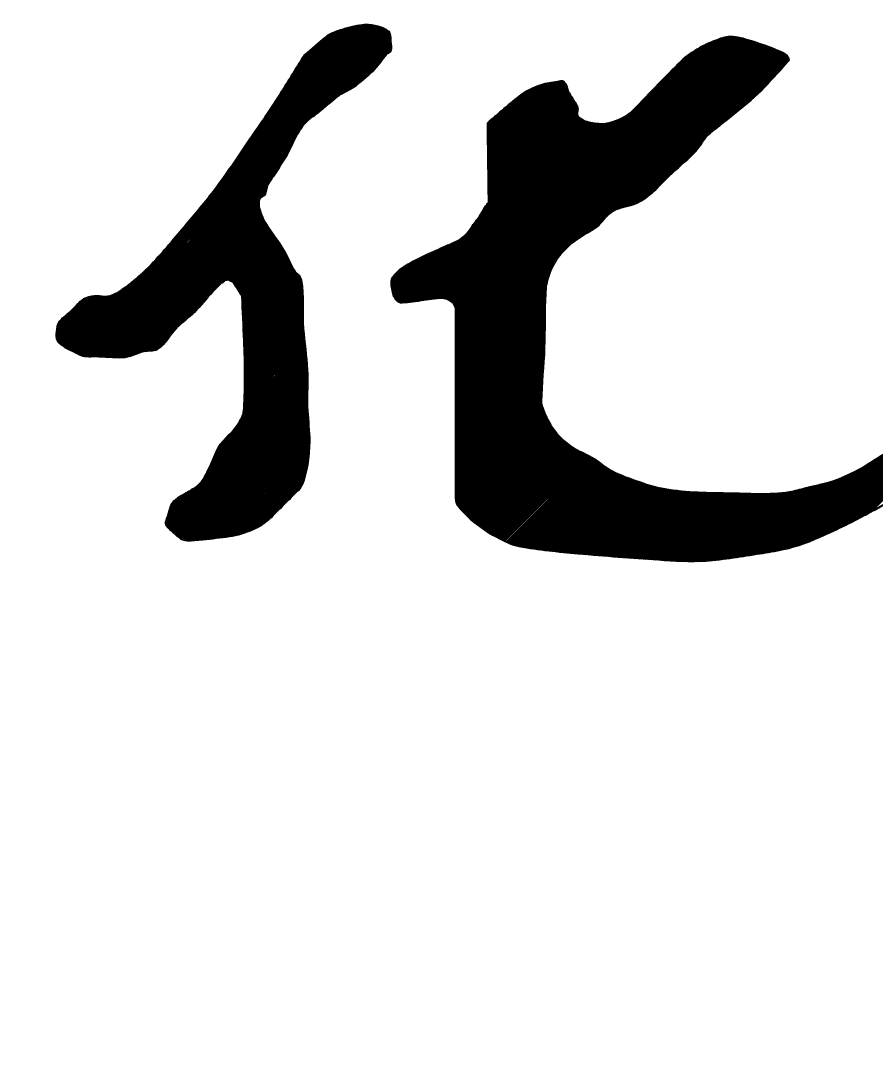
# Model space of a CAD drawing. Header units: inches. Extents: x 21 to 120937, y -15239 to 12027.
# Drawn here: x 2101.312 to 2103.957, y 1068.534 to 1071.747 of the extents above; entities that cross this region are included whole.
import ezdxf

# ---------------------------------------------------------------- set-up
doc = ezdxf.new("R2010")
doc.units = ezdxf.units.IN
doc.header["$MEASUREMENT"] = 0
doc.layers.add('ONDOCS', color=7, linetype='Continuous', lineweight=0)

# ---------------------------------------------------------------- blocks, each defined once
blk = doc.blocks.new('240 BORDER A2')
at = {"layer": 'ONDOCS', "color": 7, "linetype": 'Continuous', "lineweight": -3, "ltscale": 100}
for p, q in [((583.5226, 54.2838), (583.8092, 54.5704)), ((583.5322, 54.2979), (583.8051, 54.5707)), ((583.5417, 54.3118), (583.8007, 54.5709)), ((583.551, 54.3256), (583.7962, 54.5708)), ((583.5604, 54.3395), (583.7913, 54.5704)), ((583.1582, 53.8747), (583.8438, 54.5603)), ((583.1612, 53.8733), (583.8465, 54.5586)), ((583.1643, 53.8719), (583.8489, 54.5565)), ((583.1674, 53.8705), (583.8507, 54.5539)), ((583.1704, 53.869), (583.8521, 54.5507)), ((583.3727, 54.0937), (583.8408, 54.5618)), ((583.4003, 54.1257), (583.8376, 54.5631)), ((583.4237, 54.1537), (583.8344, 54.5643)), ((583.4466, 54.181), (583.8311, 54.5655)), ((583.4652, 54.2041), (583.8277, 54.5666)), ((583.4795, 54.2228), (583.8242, 54.5676)), ((583.4914, 54.2392), (583.8207, 54.5685)), ((583.5023, 54.2546), (583.817, 54.5693)), ((583.5127, 54.2695), (583.8132, 54.5699)), ((583.57, 54.3536), (583.786, 54.5696)), ((583.5796, 54.3676), (583.7807, 54.5687)), ((583.5889, 54.3814), (583.7751, 54.5676)), ((583.5978, 54.3948), (583.7694, 54.5663)), ((583.6062, 54.4077), (583.7634, 54.5649)), ((583.6141, 54.42), (583.7573, 54.5632)), ((583.6215, 54.4318), (583.7508, 54.5612)), ((583.6288, 54.4436), (583.7442, 54.559)), ((583.6361, 54.4555), (583.7374, 54.5567)), ((583.6435, 54.4673), (583.7304, 54.5542)), ((583.6508, 54.4791), (583.7224, 54.5507)), ((583.1734, 53.8676), (583.8529, 54.5471)), ((583.6582, 54.4909), (583.7065, 54.5392)), ((583.6801, 54.3698), (583.8533, 54.543)), ((583.6967, 54.382), (583.8534, 54.5386)), ((583.7214, 54.4022), (583.8536, 54.5344)), ((583.7456, 54.4219), (583.854, 54.5303)), ((583.756, 54.4279), (583.8544, 54.5263)), ((583.9779, 53.9794), (584.5242, 54.5257)), ((583.9807, 53.9778), (584.5329, 54.5299)), ((583.9834, 53.9759), (584.5408, 54.5334)), ((583.9858, 53.9739), (584.5484, 54.5365)), ((583.988, 53.9716), (584.5558, 54.5394)), ((583.9899, 53.9691), (584.5628, 54.542)), ((583.9915, 53.9662), (584.5693, 54.544)), ((583.9926, 53.9628), (584.5751, 54.5453)), ((583.9929, 53.9542), (584.5848, 54.5461)), ((583.9929, 53.9586), (584.5802, 54.546)), ((583.9929, 53.9497), (584.589, 54.5458)), ((583.9929, 53.9452), (584.5931, 54.5454)), ((583.9929, 53.9408), (584.5969, 54.5448)), ((583.9929, 53.9363), (584.6007, 54.5441)), ((583.9929, 53.9318), (584.6043, 54.5433)), ((583.9929, 53.9273), (584.6079, 54.5424)), ((583.9929, 53.9229), (584.6114, 54.5414)), ((583.9929, 53.9184), (584.6149, 54.5404)), ((583.9929, 53.9139), (584.6183, 54.5394)), ((583.9929, 53.9095), (584.6218, 54.5384)), ((583.9929, 53.905), (584.6252, 54.5373)), ((583.9929, 53.9005), (584.6286, 54.5363)), ((583.9929, 53.8961), (584.632, 54.5352)), ((583.9929, 53.8916), (584.6354, 54.5341)), ((583.9929, 53.8871), (584.6388, 54.533)), ((583.9929, 53.8827), (584.6421, 54.5319)), ((583.9929, 53.8782), (584.6455, 54.5308)), ((583.9929, 53.8737), (584.6488, 54.5296)), ((583.9929, 53.8693), (584.6521, 54.5285)), ((583.9929, 53.8648), (584.6554, 54.5273)), ((583.9929, 53.8603), (584.6587, 54.5261)), ((583.6655, 54.5027), (583.6767, 54.5139)), ((583.7651, 54.4325), (583.8546, 54.522)), ((583.8476, 54.5105), (583.8541, 54.517)), ((583.9714, 53.9819), (584.5018, 54.5122)), ((583.9748, 53.9808), (584.5138, 54.5198)), ((583.9929, 53.8558), (584.662, 54.525)), ((584.2457, 54.1042), (584.6652, 54.5237)), ((584.2602, 54.1142), (584.6685, 54.5225)), ((584.2716, 54.1212), (584.6717, 54.5213)), ((584.2829, 54.128), (584.675, 54.5201)), ((584.3279, 54.1685), (584.6782, 54.5188)), ((584.3374, 54.1736), (584.6814, 54.5175)), ((584.3444, 54.1761), (584.6846, 54.5163)), ((584.3508, 54.178), (584.6878, 54.515)), ((584.3568, 54.1796), (584.6909, 54.5136)), ((584.3628, 54.1811), (584.6938, 54.5121)), ((584.3688, 54.1827), (584.6967, 54.5105)), ((584.3753, 54.1846), (584.6994, 54.5087)), ((584.3826, 54.1875), (584.7019, 54.5068)), ((584.3934, 54.1938), (584.7044, 54.5048)), ((583.7769, 54.4398), (583.8396, 54.5025)), ((583.7979, 54.4564), (583.8243, 54.4827)), ((584.4085, 54.4234), (584.4849, 54.4998)), ((584.5545, 54.3505), (584.7065, 54.5024)), ((584.5768, 54.3682), (584.708, 54.4994)), ((584.5998, 54.3868), (584.7084, 54.4954)), ((584.6251, 54.4077), (584.6782, 54.4608)), ((584.0618, 54.3315), (584.1703, 54.4399)), ((584.0618, 54.3359), (584.1628, 54.4369)), ((584.0619, 54.3226), (584.1834, 54.4441)), ((584.0619, 54.3271), (584.1772, 54.4424)), ((584.062, 54.3138), (584.1946, 54.4464)), ((584.062, 54.3182), (584.1892, 54.4454)), ((584.0621, 54.3094), (584.1998, 54.4471)), ((584.0622, 54.3006), (584.2102, 54.4485)), ((584.0622, 54.305), (584.205, 54.4478)), ((584.0623, 54.2918), (584.2208, 54.4503)), ((584.0623, 54.2962), (584.2157, 54.4496)), ((584.0624, 54.2873), (584.2243, 54.4493)), ((584.0625, 54.2829), (584.2268, 54.4473)), ((584.0625, 54.2785), (584.2287, 54.4447)), ((584.0626, 54.2741), (584.2301, 54.4416)), ((584.0626, 54.2697), (584.2311, 54.4381)), ((584.0616, 54.3447), (584.145, 54.428)), ((584.0616, 54.3491), (584.1312, 54.4187)), ((584.0617, 54.3403), (584.1546, 54.4332)), ((584.0627, 54.2653), (584.2319, 54.4345)), ((584.0627, 54.2609), (584.233, 54.4311)), ((584.0628, 54.2565), (584.2344, 54.4281)), ((584.0629, 54.2521), (584.236, 54.4252)), ((584.0629, 54.2476), (584.2377, 54.4224)), ((584.063, 54.2432), (584.2394, 54.4196)), ((584.063, 54.2388), (584.2411, 54.4169)), ((584.0631, 54.2344), (584.2428, 54.4141)), ((584.0615, 54.3535), (584.1076, 54.3996)), ((584.0631, 54.23), (584.2445, 54.4114)), ((584.0632, 54.2256), (584.2462, 54.4086)), ((584.0633, 54.2212), (584.248, 54.4059)), ((584.0633, 54.2168), (584.2496, 54.4031)), ((584.0634, 54.2123), (584.2513, 54.4003)), ((584.0634, 54.2079), (584.2529, 54.3974)), ((584.0635, 54.2035), (584.2544, 54.3945)), ((583.9637, 53.983), (584.3524, 54.3718)), ((583.9677, 53.9826), (584.364, 54.3789)), ((584.0252, 54.134), (584.2607, 54.3694)), ((584.0377, 54.1509), (584.2582, 54.3715)), ((584.0476, 54.1653), (584.256, 54.3737)), ((584.054, 54.1761), (584.2543, 54.3765)), ((584.0615, 54.3579), (584.078, 54.3745)), ((584.0635, 54.1991), (584.2549, 54.3904)), ((584.0636, 54.1947), (584.2542, 54.3853)), ((584.0637, 54.1903), (584.2537, 54.3803)), ((583.1763, 53.866), (583.6651, 54.3548)), ((583.8705, 53.9748), (584.2633, 54.3676)), ((583.8738, 53.9736), (584.2662, 54.366)), ((583.8778, 53.9732), (584.2693, 54.3646)), ((583.8826, 53.9735), (584.2726, 54.3635)), ((583.8875, 53.9739), (584.2761, 54.3625)), ((583.8925, 53.9745), (584.2797, 54.3616)), ((583.8976, 53.9751), (584.2834, 54.3609)), ((583.9028, 53.9758), (584.2872, 54.3602)), ((583.908, 53.9765), (584.2911, 54.3596)), ((583.9132, 53.9772), (584.295, 54.3591)), ((583.9184, 53.978), (584.299, 54.3586)), ((583.9236, 53.9788), (584.3032, 54.3583)), ((583.9289, 53.9795), (584.3076, 54.3583)), ((583.9341, 53.9803), (584.3123, 54.3585)), ((583.9393, 53.981), (584.3174, 54.3591)), ((583.9445, 53.9818), (584.3232, 54.3605)), ((583.9497, 53.9824), (584.3297, 54.3625)), ((583.9546, 53.9829), (584.3365, 54.3648)), ((583.9593, 53.9831), (584.3439, 54.3678)), ((583.1793, 53.8645), (583.6553, 54.3405)), ((583.1823, 53.8631), (583.6491, 54.3299)), ((583.1853, 53.8617), (583.6446, 54.3209)), ((583.1885, 53.8604), (583.6407, 54.3126)), ((583.1919, 53.8593), (583.6368, 54.3042)), ((584.4104, 54.2063), (584.5226, 54.3185)), ((584.4851, 54.2766), (584.5127, 54.3041)), ((583.1956, 53.8585), (583.632, 54.2949)), ((583.1997, 53.8581), (583.6251, 54.2836)), ((583.204, 53.858), (583.6177, 54.2717)), ((583.2086, 53.8581), (583.6101, 54.2596)), ((583.2131, 53.8582), (583.6016, 54.2467)), ((583.2176, 53.8582), (583.5924, 54.2329)), ((583.222, 53.8581), (583.5877, 54.2238)), ((583.2263, 53.8579), (583.5864, 54.218)), ((583.2305, 53.8577), (583.5852, 54.2124)), ((583.2348, 53.8574), (583.5702, 54.1929)), ((583.239, 53.8572), (583.5699, 54.1881)), ((583.2432, 53.8569), (583.5701, 54.1838)), ((583.2474, 53.8566), (583.5705, 54.1798)), ((583.2516, 53.8564), (583.5712, 54.1761)), ((583.2558, 53.8562), (583.5721, 54.1725)), ((583.2601, 53.856), (583.5731, 54.169)), ((583.2645, 53.8559), (583.5743, 54.1657)), ((583.2689, 53.8558), (583.5755, 54.1625)), ((583.2734, 53.8559), (583.5769, 54.1593)), ((583.278, 53.856), (583.5783, 54.1563)), ((583.2832, 53.8567), (583.5797, 54.1532)), ((583.2889, 53.858), (583.5811, 54.1502)), ((583.2953, 53.8599), (583.5826, 54.1472)), ((584.2974, 54.1381), (584.3076, 54.1482)), ((583.3022, 53.8624), (583.5841, 54.1443)), ((583.3094, 53.865), (583.5858, 54.1414)), ((583.3162, 53.8674), (583.5875, 54.1387)), ((583.3225, 53.8692), (583.5892, 54.136)), ((583.3278, 53.87), (583.591, 54.1333)), ((583.3325, 53.8703), (583.5928, 54.1306)), ((583.3371, 53.8704), (583.5946, 54.128)), ((583.3419, 53.8708), (583.5965, 54.1253)), ((583.4976, 54.022), (583.5983, 54.1227)), ((583.503, 54.0229), (583.6002, 54.1201)), ((583.5064, 54.0219), (583.6021, 54.1175)), ((583.5094, 54.0204), (583.6039, 54.1149)), ((583.5121, 54.0186), (583.6058, 54.1123)), ((583.5144, 54.0165), (583.6077, 54.1097)), ((583.5165, 54.0141), (583.6095, 54.1071)), ((583.5183, 54.0114), (583.6114, 54.1045)), ((583.5201, 54.0087), (583.6132, 54.1018)), ((583.8655, 53.9788), (583.9901, 54.1033)), ((583.8678, 53.9766), (583.9994, 54.1082)), ((583.5218, 54.0059), (583.615, 54.0992)), ((583.5235, 54.0032), (583.6168, 54.0965)), ((583.5253, 54.0005), (583.6186, 54.0938)), ((583.527, 53.9978), (583.6203, 54.0911)), ((583.5287, 53.995), (583.6221, 54.0883)), ((583.5305, 53.9923), (583.6237, 54.0855)), ((583.5322, 53.9896), (583.6254, 54.0827)), ((583.5329, 53.9858), (583.6269, 54.0798)), ((583.8572, 53.9972), (583.9421, 54.0821)), ((583.858, 53.9935), (583.9501, 54.0857)), ((583.8589, 53.99), (583.9581, 54.0892)), ((583.8602, 53.9868), (583.9661, 54.0928)), ((583.8617, 53.9839), (583.9742, 54.0964)), ((583.8635, 53.9812), (583.982, 54.0997)), ((583.5331, 53.9815), (583.6285, 54.0769)), ((583.5333, 53.9772), (583.63, 54.0739)), ((583.5335, 53.973), (583.6314, 54.0709)), ((583.5337, 53.9687), (583.6329, 54.0679)), ((583.5339, 53.9644), (583.6343, 54.0648)), ((583.5341, 53.9601), (583.6357, 54.0618)), ((583.5343, 53.9559), (583.6371, 54.0587)), ((583.8543, 54.0167), (583.8981, 54.0605)), ((583.8546, 54.0126), (583.9078, 54.0657)), ((583.8553, 54.0087), (583.917, 54.0705)), ((583.856, 54.005), (583.9258, 54.0747)), ((583.8566, 54.0011), (583.934, 54.0785)), ((583.9929, 53.8514), (584.2157, 54.0742)), ((583.9929, 53.8469), (584.2051, 54.0591)), ((583.5345, 53.9516), (583.6386, 54.0557)), ((583.5347, 53.9473), (583.64, 54.0527)), ((583.5349, 53.943), (583.6415, 54.0497)), ((583.5351, 53.9388), (583.6431, 54.0468)), ((583.5353, 53.9345), (583.6447, 54.044)), ((583.5354, 53.9302), (583.6467, 54.0414)), ((583.5356, 53.9259), (583.6488, 54.0391)), ((583.5358, 53.9217), (583.651, 54.0368)), ((583.8549, 54.0217), (583.8879, 54.0548)), ((583.8598, 54.0311), (583.8761, 54.0475)), ((583.9929, 53.8424), (584.1993, 54.0489)), ((583.9929, 53.838), (584.1955, 54.0406)), ((583.1552, 53.8762), (583.2941, 54.0151)), ((583.536, 53.9174), (583.6532, 54.0345)), ((583.5362, 53.9131), (583.6553, 54.0322)), ((583.5364, 53.9088), (583.6573, 54.0298)), ((583.5366, 53.9046), (583.6591, 54.0271)), ((583.5368, 53.9003), (583.6605, 54.024)), ((583.537, 53.896), (583.6614, 54.0204)), ((583.5372, 53.8917), (583.662, 54.0166)), ((583.5374, 53.8875), (583.6626, 54.0127)), ((583.9929, 53.8335), (584.1928, 54.0335)), ((583.9929, 53.829), (584.1909, 54.027)), ((583.9929, 53.8246), (584.1893, 54.021)), ((583.9929, 53.8201), (584.188, 54.0152)), ((584.7783, 53.4704), (585.3265, 54.0186)), ((584.7864, 53.474), (585.3278, 54.0154)), ((583.1496, 53.8795), (583.2639, 53.9938)), ((583.1524, 53.8778), (583.2759, 54.0014)), ((583.5376, 53.8832), (583.6631, 54.0088)), ((583.5377, 53.8789), (583.6636, 54.0047)), ((583.5379, 53.8746), (583.6639, 54.0006)), ((583.538, 53.8702), (583.6642, 53.9964)), ((583.5382, 53.8659), (583.6644, 53.9922)), ((583.9929, 53.8156), (584.187, 54.0097)), ((583.9929, 53.8112), (584.1862, 54.0045)), ((583.9929, 53.8067), (584.1857, 53.9995)), ((583.9929, 53.8022), (584.1854, 53.9947)), ((583.9929, 53.7978), (584.1852, 53.9901)), ((584.7946, 53.4778), (585.3291, 54.0123)), ((584.8029, 53.4816), (585.3304, 54.0091)), ((584.8114, 53.4857), (585.3317, 54.006)), ((584.8201, 53.4898), (585.333, 54.0028)), ((584.8289, 53.4942), (585.3342, 53.9995)), ((584.8378, 53.4986), (585.335, 53.9959)), ((584.8469, 53.5032), (585.3355, 53.9919)), ((583.1337, 53.9039), (583.2173, 53.9875)), ((583.1338, 53.8995), (583.2218, 53.9875)), ((583.1343, 53.9089), (583.2124, 53.987)), ((583.1346, 53.8958), (583.226, 53.9873)), ((583.135, 53.9141), (583.2065, 53.9856)), ((583.1357, 53.9192), (583.2004, 53.984)), ((583.1359, 53.8927), (583.2302, 53.9869)), ((583.1368, 53.9249), (583.1932, 53.9812)), ((583.1378, 53.8901), (583.2343, 53.9866)), ((583.1399, 53.8877), (583.2385, 53.9863)), ((583.1421, 53.8854), (583.243, 53.9864)), ((583.1444, 53.8833), (583.248, 53.9869)), ((583.1469, 53.8813), (583.2544, 53.9888)), ((583.4104, 53.9347), (583.453, 53.9773)), ((583.5383, 53.8616), (583.6646, 53.9879)), ((583.5384, 53.8572), (583.6647, 53.9835)), ((583.5385, 53.8528), (583.6647, 53.9791)), ((583.5386, 53.8484), (583.6647, 53.9746)), ((583.5386, 53.844), (583.6647, 53.9701)), ((583.9929, 53.7933), (584.1851, 53.9855)), ((583.9929, 53.7888), (584.1849, 53.9809)), ((583.9929, 53.7843), (584.1848, 53.9763)), ((583.9929, 53.7799), (584.1847, 53.9717)), ((584.8561, 53.508), (585.3357, 53.9876)), ((584.8655, 53.5129), (585.3357, 53.9831)), ((584.875, 53.518), (585.3356, 53.9785)), ((584.8847, 53.5232), (585.3355, 53.974)), ((583.5387, 53.8396), (583.6647, 53.9656)), ((583.5388, 53.8352), (583.6646, 53.9611)), ((583.5388, 53.8308), (583.6645, 53.9565)), ((583.5388, 53.8263), (583.6645, 53.952)), ((583.5388, 53.8219), (583.6645, 53.9475)), ((583.9929, 53.7754), (584.1846, 53.9671)), ((583.9929, 53.7709), (584.1845, 53.9626)), ((583.9929, 53.7665), (584.1845, 53.9581)), ((583.9929, 53.762), (584.1844, 53.9535)), ((583.9929, 53.7575), (584.1843, 53.949)), ((583.5387, 53.7994), (583.6649, 53.9256)), ((583.5388, 53.8174), (583.6645, 53.943)), ((583.5388, 53.8129), (583.6645, 53.9386)), ((583.5388, 53.8085), (583.6646, 53.9342)), ((583.5388, 53.8039), (583.6647, 53.9299)), ((583.9929, 53.7531), (584.1843, 53.9445)), ((583.9929, 53.7486), (584.1842, 53.9399)), ((583.9929, 53.7441), (584.1842, 53.9354)), ((583.9929, 53.7397), (584.1841, 53.9309)), ((583.9929, 53.7352), (584.1841, 53.9264)), ((583.3476, 53.872), (583.3803, 53.9047)), ((583.5382, 53.7721), (583.6672, 53.9011)), ((583.5383, 53.7767), (583.6668, 53.9051)), ((583.5384, 53.7812), (583.6663, 53.9092)), ((583.5385, 53.7858), (583.6659, 53.9132)), ((583.5386, 53.7904), (583.6656, 53.9173)), ((583.5387, 53.7949), (583.6652, 53.9214)), ((583.9929, 53.7307), (584.184, 53.9219)), ((583.9929, 53.7262), (584.184, 53.9173)), ((583.9929, 53.7218), (584.1839, 53.9128)), ((583.9929, 53.7173), (584.1839, 53.9083)), ((583.9929, 53.7128), (584.1838, 53.9037)), ((583.359, 53.8789), (583.3669, 53.8868)), ((583.5374, 53.7489), (583.6695, 53.881)), ((583.5376, 53.7536), (583.669, 53.885)), ((583.5377, 53.7582), (583.6686, 53.8891)), ((583.5379, 53.7628), (583.6681, 53.8931)), ((583.538, 53.7675), (583.6677, 53.8971)), ((583.9929, 53.7084), (584.1837, 53.8992)), ((583.9929, 53.7039), (584.1836, 53.8946)), ((583.9929, 53.6994), (584.1835, 53.8901)), ((583.9929, 53.695), (584.1834, 53.8855)), ((583.9929, 53.6905), (584.1833, 53.8809)), ((583.5174, 53.7022), (583.6722, 53.8569)), ((583.5274, 53.7166), (583.6717, 53.8609)), ((583.5321, 53.7258), (583.6713, 53.865)), ((583.5349, 53.7331), (583.6709, 53.869)), ((583.5365, 53.7391), (583.6704, 53.873)), ((583.5371, 53.7442), (583.67, 53.877)), ((583.9929, 53.686), (584.1831, 53.8763)), ((583.9929, 53.6816), (584.1829, 53.8716)), ((583.9929, 53.6771), (584.1827, 53.867)), ((583.9929, 53.6726), (584.1825, 53.8623)), ((583.9929, 53.6682), (584.1823, 53.8575)), ((583.4687, 53.6311), (583.6739, 53.8363)), ((583.4719, 53.6387), (583.6736, 53.8405)), ((583.4749, 53.6463), (583.6733, 53.8446)), ((583.4783, 53.6541), (583.6729, 53.8487)), ((583.4831, 53.6634), (583.6726, 53.8528)), ((583.9929, 53.6637), (584.182, 53.8528)), ((583.9929, 53.6592), (584.1817, 53.848)), ((583.9929, 53.6547), (584.1813, 53.8432)), ((583.9929, 53.6503), (584.181, 53.8384)), ((583.3725, 53.5126), (583.6748, 53.8149)), ((583.4513, 53.5958), (583.6747, 53.8192)), ((583.4564, 53.6054), (583.6746, 53.8236)), ((583.4605, 53.614), (583.6744, 53.8279)), ((583.4649, 53.6228), (583.6742, 53.8321)), ((583.9929, 53.6458), (584.1807, 53.8336)), ((583.9929, 53.6413), (584.1803, 53.8288)), ((583.9929, 53.6369), (584.18, 53.8239)), ((583.9929, 53.6324), (584.1796, 53.8191)), ((583.9929, 53.6279), (584.1792, 53.8143)), ((583.3689, 53.5), (583.6748, 53.8059)), ((583.3697, 53.4963), (583.6748, 53.8014)), ((583.3701, 53.5057), (583.6748, 53.8104)), ((583.3713, 53.4934), (583.6747, 53.7969)), ((583.3732, 53.4909), (583.6746, 53.7923)), ((583.9929, 53.6235), (584.1789, 53.8095)), ((583.9929, 53.619), (584.1785, 53.8047)), ((583.9929, 53.6145), (584.1782, 53.7999)), ((583.9929, 53.6101), (584.1779, 53.7951)), ((583.9929, 53.6056), (584.1776, 53.7903)), ((583.3754, 53.4886), (583.6745, 53.7878)), ((583.3777, 53.4865), (583.6744, 53.7832)), ((583.38, 53.4843), (583.6743, 53.7786)), ((583.3823, 53.4822), (583.6743, 53.7741)), ((583.3846, 53.48), (583.6742, 53.7696)), ((583.9929, 53.6011), (584.1774, 53.7856)), ((583.9929, 53.5966), (584.1771, 53.7809)), ((583.9929, 53.5922), (584.1769, 53.7762)), ((583.9929, 53.5877), (584.1767, 53.7716)), ((583.3869, 53.4778), (583.6742, 53.7651)), ((583.3892, 53.4757), (583.6742, 53.7606)), ((583.3916, 53.4736), (583.6742, 53.7562)), ((583.394, 53.4715), (583.6743, 53.7518)), ((583.3965, 53.4696), (583.6744, 53.7474)), ((583.9929, 53.5832), (584.1766, 53.767)), ((583.9929, 53.5788), (584.1765, 53.7624)), ((583.9929, 53.5743), (584.1766, 53.7581)), ((583.9929, 53.5698), (584.1774, 53.7543)), ((583.9929, 53.5654), (584.1784, 53.7508)), ((583.9929, 53.5609), (584.1794, 53.7474)), ((584.7704, 53.467), (585.0528, 53.7494)), ((583.3992, 53.4677), (583.6746, 53.7432)), ((583.402, 53.466), (583.6749, 53.7389)), ((583.405, 53.4646), (583.6751, 53.7347)), ((583.4082, 53.4634), (583.6754, 53.7306)), ((583.4119, 53.4625), (583.6758, 53.7264)), ((583.9929, 53.5564), (584.1805, 53.7441)), ((583.9929, 53.552), (584.1817, 53.7408)), ((583.9933, 53.548), (584.1829, 53.7375)), ((583.9943, 53.5444), (584.1842, 53.7343)), ((583.9955, 53.5412), (584.1855, 53.7312)), ((583.997, 53.5382), (584.187, 53.7282)), ((583.9987, 53.5355), (584.1885, 53.7252)), ((584.7627, 53.4637), (585.0307, 53.7318)), ((583.416, 53.4622), (583.6761, 53.7223)), ((583.4205, 53.4623), (583.6765, 53.7182)), ((583.4252, 53.4624), (583.6768, 53.7141)), ((583.4299, 53.4627), (583.6771, 53.7099)), ((583.4347, 53.4631), (583.6775, 53.7058)), ((583.4397, 53.4635), (583.6778, 53.7017)), ((584.0006, 53.5328), (584.19, 53.7223)), ((584.0025, 53.5303), (584.1916, 53.7194)), ((584.0046, 53.5279), (584.1933, 53.7166)), ((584.0067, 53.5256), (584.1949, 53.7138)), ((584.0089, 53.5233), (584.1967, 53.7111)), ((584.0112, 53.5211), (584.1984, 53.7083)), ((584.0134, 53.5189), (584.2002, 53.7057)), ((584.0157, 53.5167), (584.202, 53.703)), ((584.018, 53.5145), (584.2039, 53.7004)), ((584.7479, 53.4579), (584.9954, 53.7054)), ((584.7552, 53.4607), (585.0123, 53.7178)), ((583.4446, 53.464), (583.6781, 53.6975)), ((583.4496, 53.4645), (583.6784, 53.6933)), ((583.4546, 53.465), (583.6786, 53.689)), ((583.4596, 53.4655), (583.6787, 53.6847)), ((583.4646, 53.4661), (583.6788, 53.6804)), ((584.0203, 53.5124), (584.2058, 53.6978)), ((584.0226, 53.5102), (584.2077, 53.6953)), ((584.025, 53.5081), (584.2097, 53.6928)), ((584.0274, 53.506), (584.2117, 53.6904)), ((584.0298, 53.5039), (584.2138, 53.688)), ((584.0322, 53.5019), (584.2159, 53.6856)), ((584.0346, 53.4999), (584.218, 53.6833)), ((584.0371, 53.4979), (584.2203, 53.681)), ((584.0396, 53.4959), (584.2225, 53.6788)), ((584.7339, 53.4528), (584.9636, 53.6825)), ((584.7408, 53.4552), (584.9793, 53.6938)), ((583.4695, 53.4666), (583.6789, 53.6759)), ((583.4746, 53.4671), (583.6788, 53.6714)), ((583.4796, 53.4677), (583.6787, 53.6668)), ((583.4846, 53.4683), (583.6785, 53.6621)), ((583.4897, 53.4689), (583.6782, 53.6574)), ((584.0421, 53.4939), (584.2248, 53.6766)), ((584.0447, 53.492), (584.2272, 53.6745)), ((584.0472, 53.4901), (584.2296, 53.6725)), ((584.0498, 53.4883), (584.232, 53.6705)), ((584.0525, 53.4864), (584.2346, 53.6685)), ((584.0551, 53.4846), (584.2371, 53.6666)), ((584.0578, 53.4828), (584.2398, 53.6648)), ((584.0605, 53.4811), (584.2425, 53.663)), ((584.0632, 53.4793), (584.2452, 53.6613)), ((584.066, 53.4776), (584.2481, 53.6597)), ((584.0688, 53.4759), (584.2509, 53.6581)), ((584.0716, 53.4743), (584.2538, 53.6565)), ((584.7208, 53.4486), (584.9337, 53.6616)), ((584.7272, 53.4506), (584.9483, 53.6717)), ((583.4948, 53.4695), (583.6779, 53.6526)), ((583.5, 53.4702), (583.6775, 53.6477)), ((583.5051, 53.4709), (583.6771, 53.6429)), ((583.5104, 53.4717), (583.6767, 53.6379)), ((584.0745, 53.4727), (584.2568, 53.655)), ((584.0773, 53.4711), (584.2598, 53.6535)), ((584.0802, 53.4695), (584.2628, 53.652)), ((584.0831, 53.4679), (584.2658, 53.6506)), ((584.086, 53.4664), (584.2688, 53.6491)), ((584.0889, 53.4648), (584.2718, 53.6477)), ((584.0919, 53.4633), (584.2748, 53.6462)), ((584.0948, 53.4617), (584.2778, 53.6447)), ((584.0978, 53.4603), (584.2807, 53.6432)), ((584.1008, 53.4588), (584.2836, 53.6416)), ((584.1039, 53.4574), (584.2865, 53.64)), ((584.107, 53.456), (584.2893, 53.6383)), ((584.1101, 53.4547), (584.292, 53.6366)), ((584.1134, 53.4535), (584.2947, 53.6348)), ((584.7024, 53.4437), (584.8943, 53.6356)), ((584.7084, 53.4452), (584.9067, 53.6435)), ((584.7145, 53.4468), (584.9198, 53.6521)), ((583.516, 53.4728), (583.6761, 53.6329)), ((583.5218, 53.4741), (583.6753, 53.6277)), ((583.5279, 53.4758), (583.6743, 53.6222)), ((583.5344, 53.4778), (583.6731, 53.6165)), ((584.1167, 53.4523), (584.2973, 53.6329)), ((584.1201, 53.4513), (584.2999, 53.631)), ((584.1236, 53.4503), (584.3024, 53.6291)), ((584.1272, 53.4495), (584.3049, 53.6271)), ((584.131, 53.4488), (584.3074, 53.6252)), ((584.1348, 53.4481), (584.3099, 53.6232)), ((584.1387, 53.4475), (584.3125, 53.6213)), ((584.1425, 53.4469), (584.3151, 53.6195)), ((584.1464, 53.4463), (584.3178, 53.6177)), ((584.1503, 53.4457), (584.3205, 53.616)), ((584.1542, 53.4451), (584.3234, 53.6143)), ((584.158, 53.4445), (584.3263, 53.6128)), ((584.162, 53.444), (584.3292, 53.6112)), ((584.6854, 53.4401), (584.8612, 53.6159)), ((584.691, 53.4412), (584.8716, 53.6218)), ((584.6966, 53.4424), (584.8827, 53.6284)), ((583.5412, 53.4801), (583.6716, 53.6106)), ((583.5484, 53.4829), (583.6702, 53.6047)), ((583.5561, 53.4861), (583.6686, 53.5986)), ((583.5643, 53.4898), (583.6667, 53.5923)), ((584.1659, 53.4434), (584.3322, 53.6097)), ((584.1698, 53.4429), (584.3352, 53.6083)), ((584.1737, 53.4423), (584.3382, 53.6069)), ((584.1777, 53.4418), (584.3413, 53.6055)), ((584.1816, 53.4413), (584.3444, 53.6041)), ((584.1856, 53.4408), (584.3476, 53.6028)), ((584.1896, 53.4403), (584.3507, 53.6014)), ((584.1936, 53.4398), (584.3539, 53.6002)), ((584.1975, 53.4393), (584.3571, 53.5989)), ((584.2015, 53.4389), (584.3603, 53.5977)), ((584.2056, 53.4384), (584.3636, 53.5964)), ((584.2096, 53.438), (584.3668, 53.5952)), ((584.2136, 53.4375), (584.3701, 53.594)), ((584.2177, 53.4371), (584.3734, 53.5928)), ((584.2217, 53.4367), (584.3767, 53.5917)), ((584.2258, 53.4363), (584.38, 53.5905)), ((584.2298, 53.4359), (584.3833, 53.5893)), ((584.6479, 53.4338), (584.8043, 53.5903)), ((584.6532, 53.4347), (584.8112, 53.5927)), ((584.6585, 53.4355), (584.8185, 53.5955)), ((584.6638, 53.4363), (584.8261, 53.5986)), ((584.6691, 53.4372), (584.8341, 53.6022)), ((584.6745, 53.4381), (584.8426, 53.6062)), ((584.6799, 53.4391), (584.8516, 53.6107)), ((583.3748, 53.5194), (583.4288, 53.5733)), ((583.3765, 53.5255), (583.4178, 53.5668)), ((583.5736, 53.4947), (583.6639, 53.585)), ((583.5876, 53.5042), (583.6577, 53.5743)), ((584.2339, 53.4355), (584.3866, 53.5882)), ((584.238, 53.4351), (584.3899, 53.587)), ((584.2421, 53.4347), (584.3932, 53.5859)), ((584.2462, 53.4343), (584.3966, 53.5847)), ((584.2503, 53.434), (584.3999, 53.5836)), ((584.2544, 53.4336), (584.4033, 53.5825)), ((584.2585, 53.4333), (584.4067, 53.5814)), ((584.2626, 53.4329), (584.4101, 53.5804)), ((584.2667, 53.4326), (584.4135, 53.5794)), ((584.2709, 53.4322), (584.417, 53.5784)), ((584.275, 53.4319), (584.4205, 53.5774)), ((584.2791, 53.4315), (584.4241, 53.5765)), ((584.2832, 53.4312), (584.4277, 53.5756)), ((584.2874, 53.4308), (584.4313, 53.5748)), ((584.2915, 53.4305), (584.435, 53.574)), ((584.2956, 53.4301), (584.4388, 53.5733)), ((584.2997, 53.4298), (584.4426, 53.5727)), ((584.3039, 53.4295), (584.4465, 53.5721)), ((584.308, 53.4291), (584.4504, 53.5715)), ((584.3121, 53.4288), (584.4543, 53.571)), ((584.3163, 53.4285), (584.4583, 53.5705)), ((584.3204, 53.4281), (584.4623, 53.57)), ((584.3245, 53.4278), (584.4663, 53.5695)), ((584.3287, 53.4275), (584.4703, 53.5691)), ((584.3328, 53.4271), (584.4743, 53.5687)), ((584.337, 53.4268), (584.4784, 53.5683)), ((584.3411, 53.4265), (584.4825, 53.5679)), ((584.3452, 53.4262), (584.4866, 53.5676)), ((584.3494, 53.4258), (584.4908, 53.5672)), ((584.3535, 53.4255), (584.4949, 53.5669)), ((584.3577, 53.4252), (584.4991, 53.5666)), ((584.3619, 53.4249), (584.5033, 53.5664)), ((584.5638, 53.4213), (584.7092, 53.5666)), ((584.5689, 53.4219), (584.7146, 53.5676)), ((584.574, 53.4226), (584.7203, 53.5688)), ((584.5792, 53.4233), (584.7261, 53.5701)), ((584.5844, 53.424), (584.732, 53.5716)), ((584.5897, 53.4248), (584.7381, 53.5732)), ((584.5949, 53.4256), (584.7442, 53.5748)), ((584.6002, 53.4264), (584.7502, 53.5764)), ((584.6055, 53.4272), (584.7561, 53.5778)), ((584.6108, 53.428), (584.7619, 53.5791)), ((584.6161, 53.4288), (584.7676, 53.5804)), ((584.6214, 53.4297), (584.7734, 53.5817)), ((584.6267, 53.4305), (584.7792, 53.5831)), ((584.632, 53.4314), (584.7852, 53.5845)), ((584.6373, 53.4322), (584.7913, 53.5862)), ((584.6426, 53.433), (584.7977, 53.5881)), ((583.3783, 53.5318), (583.4063, 53.5597)), ((583.3815, 53.5394), (583.3957, 53.5536)), ((584.366, 53.4246), (584.5076, 53.5661)), ((584.3702, 53.4243), (584.5118, 53.5659)), ((584.3743, 53.424), (584.5161, 53.5657)), ((584.3785, 53.4236), (584.5203, 53.5655)), ((584.3827, 53.4233), (584.5246, 53.5653)), ((584.3868, 53.423), (584.5289, 53.5652)), ((584.391, 53.4227), (584.5333, 53.565)), ((584.3952, 53.4225), (584.5376, 53.5649)), ((584.3993, 53.4222), (584.5419, 53.5648)), ((584.4035, 53.4219), (584.5463, 53.5646)), ((584.4077, 53.4216), (584.5507, 53.5645)), ((584.4119, 53.4213), (584.555, 53.5644)), ((584.4161, 53.421), (584.5594, 53.5644)), ((584.4203, 53.4207), (584.5638, 53.5643)), ((584.4245, 53.4205), (584.5682, 53.5642)), ((584.4287, 53.4202), (584.5726, 53.5642)), ((584.4329, 53.4199), (584.577, 53.5641)), ((584.4371, 53.4196), (584.5814, 53.564)), ((584.4413, 53.4194), (584.5858, 53.564)), ((584.4455, 53.4191), (584.5902, 53.5639)), ((584.4497, 53.4189), (584.5946, 53.5638)), ((584.4539, 53.4186), (584.599, 53.5637)), ((584.4581, 53.4184), (584.6033, 53.5636)), ((584.4623, 53.4181), (584.6077, 53.5634)), ((584.4666, 53.4179), (584.612, 53.5633)), ((584.4709, 53.4177), (584.6163, 53.5632)), ((584.4752, 53.4175), (584.6207, 53.563)), ((584.4795, 53.4174), (584.625, 53.5629)), ((584.4838, 53.4172), (584.6294, 53.5628)), ((584.4882, 53.4171), (584.6337, 53.5627)), ((584.4926, 53.4171), (584.6381, 53.5626)), ((584.497, 53.417), (584.6425, 53.5625)), ((584.5014, 53.417), (584.6469, 53.5625)), ((584.5059, 53.417), (584.6514, 53.5625)), ((584.5105, 53.4171), (584.6559, 53.5625)), ((584.5151, 53.4172), (584.6604, 53.5625)), ((584.5197, 53.4174), (584.665, 53.5626)), ((584.5244, 53.4176), (584.6696, 53.5628)), ((584.5291, 53.4179), (584.6742, 53.563)), ((584.534, 53.4182), (584.679, 53.5632)), ((584.5388, 53.4186), (584.6838, 53.5636)), ((584.5437, 53.4191), (584.6886, 53.564)), ((584.5487, 53.4196), (584.6936, 53.5645)), ((584.5537, 53.4201), (584.6987, 53.5651)), ((584.5587, 53.4207), (584.7039, 53.5658))]:
    blk.add_line(p, q, dxfattribs=at)
at = {"layer": 'ONDOCS', "color": 7, "linetype": 'Continuous', "lineweight": -3, "ltscale": 100, "extrusion": (0, 0, -1)}
for centre, radius, start, end in [((-579.9319, 54.1274), 6.0368, 341.37984, 224.49645), ((-579.9368, 54.1454), 5.5937, 344.8891, 224.527)]:
    blk.add_arc(centre, radius, start, end, dxfattribs=at)
at = {"layer": 'ONDOCS', "color": 7, "linetype": 'Continuous', "lineweight": -3, "ltscale": 100}
for points in [[(583.7916, 54.5704), (583.7758, 54.5683), (583.7605, 54.5646), (583.7451, 54.5593)], [(583.8093, 54.5704), (583.8034, 54.571), (583.7974, 54.5712), (583.7916, 54.5704)], [(583.8358, 54.5638), (583.827, 54.5671), (583.8184, 54.5695), (583.8093, 54.5704)], [(583.7451, 54.5593), (583.7334, 54.5553), (583.7213, 54.5518), (583.712, 54.5439)], [(583.8513, 54.5527), (583.8486, 54.5589), (583.8419, 54.5614), (583.8358, 54.5638)], [(583.8535, 54.535), (583.8531, 54.5409), (583.8539, 54.5469), (583.8513, 54.5527)], [(583.712, 54.5439), (583.6972, 54.5313), (583.6825, 54.5188), (583.6677, 54.5063)], [(583.8535, 54.5151), (583.8558, 54.5216), (583.854, 54.5284), (583.8535, 54.535)], [(584.5171, 54.5218), (584.5278, 54.5281), (584.5386, 54.5326), (584.5503, 54.5373)], [(584.6255, 54.5373), (584.6469, 54.5307), (584.6669, 54.5235), (584.6875, 54.5152)], [(583.6677, 54.5063), (583.6508, 54.479), (583.6338, 54.4517), (583.6169, 54.4245)], [(583.8137, 54.4709), (583.8254, 54.4823), (583.834, 54.4967), (583.8447, 54.5085)], [(583.8447, 54.5085), (583.8471, 54.5112), (583.8523, 54.5115), (583.8535, 54.5151)], [(584.4773, 54.493), (584.4891, 54.5045), (584.5029, 54.5133), (584.5171, 54.5218)], [(584.6875, 54.5152), (584.694, 54.5125), (584.6997, 54.5092), (584.7052, 54.5041)], [(584.7052, 54.5041), (584.7081, 54.5013), (584.7097, 54.4959), (584.7074, 54.493)], [(584.4287, 54.4444), (584.4448, 54.4607), (584.4608, 54.477), (584.4773, 54.493)], [(584.7074, 54.493), (584.7018, 54.4863), (584.6958, 54.4796), (584.6897, 54.4731)], [(583.7739, 54.4377), (583.7882, 54.4476), (583.8013, 54.4588), (583.8137, 54.4709)], [(584.6897, 54.4731), (584.6713, 54.4538), (584.6545, 54.4331), (584.6344, 54.4156)], [(583.743, 54.42), (583.7524, 54.4273), (583.7641, 54.4309), (583.7739, 54.4377)], [(584.13, 54.4178), (584.1438, 54.4288), (584.1595, 54.4364), (584.1765, 54.4422)], [(584.1765, 54.4422), (584.1881, 54.4461), (584.2001, 54.4471), (584.2119, 54.4488)], [(584.2119, 54.4488), (584.2162, 54.4494), (584.2211, 54.4519), (584.2252, 54.4488)], [(584.2252, 54.4488), (584.2318, 54.4437), (584.2306, 54.4352), (584.234, 54.4289)], [(584.3734, 54.3869), (584.3924, 54.4058), (584.41, 54.4254), (584.4287, 54.4444)], [(583.6169, 54.4245), (583.5958, 54.3906), (583.5728, 54.358), (583.5505, 54.3249)], [(583.7031, 54.3869), (583.7166, 54.3976), (583.7293, 54.4095), (583.743, 54.42)], [(584.0924, 54.3869), (584.1048, 54.3974), (584.1173, 54.4076), (584.13, 54.4178)], [(584.234, 54.4289), (584.2401, 54.4177), (584.2479, 54.4069), (584.2539, 54.3957)], [(584.6344, 54.4156), (584.6142, 54.398), (584.5932, 54.3816), (584.5724, 54.3647)], [(584.2539, 54.3957), (584.2574, 54.3893), (584.2503, 54.3798), (584.2561, 54.3736)], [(583.6766, 54.3669), (583.6851, 54.3742), (583.6945, 54.38), (583.7031, 54.3869)], [(584.0615, 54.3603), (584.0718, 54.3692), (584.0821, 54.378), (584.0924, 54.3869)], [(584.2561, 54.3736), (584.2649, 54.3642), (584.276, 54.3622), (584.2871, 54.3603)], [(584.3225, 54.3603), (584.341, 54.3657), (584.3597, 54.3732), (584.3734, 54.3869)], [(583.65, 54.3316), (583.6573, 54.3445), (583.6653, 54.3572), (583.6766, 54.3669)], [(584.0637, 54.19), (584.0629, 54.2467), (584.0622, 54.3035), (584.0614, 54.3603)], [(584.2871, 54.3603), (584.2988, 54.3583), (584.3111, 54.357), (584.3225, 54.3603)], [(584.5724, 54.3647), (584.5615, 54.3558), (584.5502, 54.3472), (584.5393, 54.3382)], [(583.5505, 54.3249), (583.5274, 54.2907), (583.5042, 54.2565), (583.4797, 54.2232)], [(583.6301, 54.2917), (583.6378, 54.3044), (583.6427, 54.3186), (583.65, 54.3316)], [(584.5393, 54.3382), (584.5247, 54.3261), (584.5174, 54.307), (584.5039, 54.294)], [(583.608, 54.2564), (583.6155, 54.2681), (583.6229, 54.2799), (583.6301, 54.2917)], [(584.5039, 54.294), (584.4866, 54.2773), (584.468, 54.2619), (584.4508, 54.2453)], [(583.5903, 54.2298), (583.5961, 54.2387), (583.6023, 54.2474), (583.608, 54.2564)], [(584.4508, 54.2453), (584.441, 54.2359), (584.4318, 54.226), (584.422, 54.2165)], [(583.4797, 54.2232), (583.4589, 54.1948), (583.4359, 54.1683), (583.4134, 54.1413)], [(583.5837, 54.2077), (583.5866, 54.2145), (583.5862, 54.2233), (583.5903, 54.2298)], [(584.422, 54.2165), (584.4126, 54.2074), (584.4019, 54.1996), (584.3911, 54.1922)], [(583.5771, 54.159), (583.572, 54.17), (583.5685, 54.1835), (583.5704, 54.1944)], [(583.5704, 54.1944), (583.5714, 54.2001), (583.5813, 54.2022), (583.5837, 54.2077)], [(584.3911, 54.1922), (584.3722, 54.1793), (584.3455, 54.181), (584.3269, 54.1679)], [(584.0444, 54.1603), (584.0495, 54.1678), (584.0534, 54.1762), (584.0588, 54.1835)], [(584.0588, 54.1835), (584.0604, 54.1856), (584.0621, 54.1878), (584.0637, 54.19)], [(583.5859, 54.1413), (583.5824, 54.147), (583.5798, 54.153), (583.5771, 54.159)], [(584.0305, 54.1413), (584.0352, 54.1476), (584.04, 54.1538), (584.0444, 54.1603)], [(584.3269, 54.1679), (584.315, 54.1595), (584.3075, 54.1456), (584.2959, 54.1369)], [(583.4134, 54.1413), (583.3889, 54.112), (583.364, 54.0833), (583.3382, 54.0551)], [(583.6235, 54.086), (583.6121, 54.1051), (583.5977, 54.1222), (583.5859, 54.1413)], [(584.0061, 54.1125), (584.0166, 54.1201), (584.0229, 54.1312), (584.0305, 54.1413)], [(584.2959, 54.1369), (584.2799, 54.1248), (584.2611, 54.1164), (584.2451, 54.1037)], [(583.9708, 54.0948), (583.9828, 54.1003), (583.9952, 54.1046), (584.0061, 54.1125)], [(584.2451, 54.1037), (584.2344, 54.0953), (584.225, 54.0859), (584.2163, 54.075)], [(583.6434, 54.0462), (583.6364, 54.0592), (583.6311, 54.0733), (583.6235, 54.086)], [(583.9309, 54.0771), (583.9442, 54.0832), (583.9575, 54.0888), (583.9708, 54.0948)], [(583.8845, 54.0528), (583.8999, 54.0616), (583.915, 54.0699), (583.9309, 54.0771)], [(584.2163, 54.075), (584.2055, 54.0614), (584.197, 54.0472), (584.192, 54.0307)], [(583.3382, 54.0551), (583.3286, 54.0446), (583.3178, 54.0357), (583.3072, 54.0263)], [(583.6611, 54.0219), (583.6591, 54.0318), (583.6481, 54.0375), (583.6434, 54.0462)], [(583.8557, 54.0241), (583.8619, 54.0369), (583.8726, 54.046), (583.8845, 54.0528)], [(583.3072, 54.0263), (583.2912, 54.0121), (583.2748, 53.999), (583.2554, 53.9893)], [(583.4709, 53.9976), (583.4792, 54.0064), (583.4883, 54.0155), (583.4974, 54.0219)], [(583.4974, 54.0219), (583.503, 54.0257), (583.5134, 54.0192), (583.5173, 54.013)], [(583.5173, 54.013), (583.5225, 54.0049), (583.5277, 53.9968), (583.5328, 53.9887)], [(583.6655, 53.9179), (583.6624, 53.9524), (583.668, 53.9875), (583.6611, 54.0219)], [(583.8557, 54.0064), (583.8547, 54.0121), (583.8531, 54.0185), (583.8557, 54.0241)], [(584.192, 54.0307), (584.1882, 54.0183), (584.1858, 54.0059), (584.1853, 53.9931)], [(583.2554, 53.9893), (583.2415, 53.9824), (583.2246, 53.9903), (583.2099, 53.9865)], [(583.4311, 53.9533), (583.4451, 53.9673), (583.4572, 53.9829), (583.4709, 53.9976)], [(583.8646, 53.9799), (583.8575, 53.9883), (583.8574, 53.9972), (583.8557, 54.0064)], [(584.1853, 53.9931), (584.1839, 53.9541), (584.1844, 53.9149), (584.1831, 53.8759)], [(583.1877, 53.9776), (583.1805, 53.9713), (583.1746, 53.9642), (583.1678, 53.9577)], [(583.2099, 53.9865), (583.2022, 53.9845), (583.1939, 53.983), (583.1877, 53.9776)], [(583.5328, 53.9887), (583.5343, 53.9563), (583.5358, 53.9238), (583.5372, 53.8914)], [(583.8779, 53.9732), (583.873, 53.9729), (583.8683, 53.9754), (583.8646, 53.9799)], [(583.9, 53.9754), (583.8927, 53.9744), (583.8852, 53.9736), (583.8779, 53.9732)], [(583.9465, 53.9821), (583.931, 53.98), (583.9155, 53.9775), (583.9, 53.9754)], [(583.9708, 53.9821), (583.9627, 53.9839), (583.9545, 53.9832), (583.9465, 53.9821)], [(583.1678, 53.9577), (583.1592, 53.9495), (583.1498, 53.9431), (583.1413, 53.9334)], [(583.3935, 53.9201), (583.4057, 53.9314), (583.4193, 53.9415), (583.4311, 53.9533)], [(583.1413, 53.9334), (583.1359, 53.9272), (583.1357, 53.9188), (583.1347, 53.9113)], [(583.1347, 53.9113), (583.1338, 53.9048), (583.1323, 53.8976), (583.1369, 53.8914)], [(583.3514, 53.8737), (583.3704, 53.8843), (583.3781, 53.9061), (583.3935, 53.9201)], [(583.6744, 53.8294), (583.6728, 53.859), (583.6682, 53.8884), (583.6655, 53.9179)], [(583.1369, 53.8914), (583.146, 53.8791), (583.1578, 53.8752), (583.1701, 53.8693)], [(583.5372, 53.8914), (583.5394, 53.8428), (583.5394, 53.794), (583.5372, 53.7454)], [(583.1701, 53.8693), (583.1796, 53.8647), (583.1885, 53.8588), (583.1988, 53.8582)], [(583.1988, 53.8582), (583.2054, 53.8578), (583.2121, 53.8583), (583.2187, 53.8582)], [(583.2187, 53.8582), (583.2379, 53.8578), (583.2571, 53.8553), (583.2762, 53.856)], [(583.2762, 53.856), (583.2923, 53.8566), (583.3071, 53.8655), (583.3227, 53.8693)], [(583.3227, 53.8693), (583.332, 53.8715), (583.3426, 53.8687), (583.3514, 53.8737)], [(584.1831, 53.8759), (584.1818, 53.8375), (584.1771, 53.7992), (584.1765, 53.7609)], [(583.6744, 53.7498), (583.6736, 53.7763), (583.6758, 53.8029), (583.6744, 53.8294)], [(583.5372, 53.7454), (583.5368, 53.7344), (583.5318, 53.7242), (583.5262, 53.7144)], [(583.6788, 53.6835), (583.6782, 53.7056), (583.6751, 53.7277), (583.6744, 53.7498)], [(584.1765, 53.7609), (584.1764, 53.7571), (584.1776, 53.7535), (584.1787, 53.7498)], [(584.1787, 53.7498), (584.182, 53.7389), (584.1861, 53.7288), (584.192, 53.7188)], [(583.5262, 53.7144), (583.5143, 53.6939), (583.4929, 53.6814), (583.4819, 53.6613)], [(584.192, 53.7188), (584.2042, 53.6979), (584.2188, 53.6795), (584.2384, 53.6658)], [(583.6766, 53.637), (583.678, 53.6525), (583.6792, 53.668), (583.6788, 53.6835)], [(584.871, 53.6215), (584.9082, 53.6432), (584.9425, 53.6674), (584.9772, 53.6923)], [(583.4819, 53.6613), (583.475, 53.6487), (583.4709, 53.6345), (583.4642, 53.6215)], [(584.2384, 53.6658), (584.2552, 53.654), (584.2747, 53.6478), (584.2915, 53.637)], [(583.6722, 53.6127), (583.6741, 53.6207), (583.6758, 53.6288), (583.6766, 53.637)], [(584.2915, 53.637), (584.3021, 53.6302), (584.3113, 53.6211), (584.3225, 53.6149)], [(583.4642, 53.6215), (583.4566, 53.6067), (583.4509, 53.59), (583.4377, 53.5795)], [(583.6545, 53.5706), (583.6652, 53.5814), (583.6685, 53.5978), (583.6722, 53.6127)], [(584.3225, 53.6149), (584.3408, 53.6047), (584.3602, 53.5975), (584.38, 53.5906)], [(584.7826, 53.5839), (584.8137, 53.5916), (584.8431, 53.6052), (584.871, 53.6215)], [(584.38, 53.5906), (584.4004, 53.5834), (584.4205, 53.5762), (584.4419, 53.5729)], [(585.0016, 53.5928), (584.9644, 53.5676), (584.9259, 53.5456), (584.8865, 53.5242)], [(583.4377, 53.5795), (583.43, 53.5734), (583.4214, 53.5693), (583.4134, 53.564)], [(583.6235, 53.5397), (583.6338, 53.55), (583.6441, 53.5603), (583.6545, 53.5706)], [(584.4419, 53.5729), (584.4898, 53.5653), (584.5377, 53.5647), (584.5857, 53.564)], [(584.5857, 53.564), (584.6299, 53.5634), (584.6745, 53.5592), (584.7184, 53.5684)], [(584.7184, 53.5684), (584.7305, 53.571), (584.742, 53.5745), (584.7538, 53.5773)], [(584.7538, 53.5773), (584.7634, 53.5796), (584.773, 53.5815), (584.7826, 53.5839)], [(583.3846, 53.5441), (583.3778, 53.5357), (583.3771, 53.5251), (583.3736, 53.5153)], [(583.4134, 53.564), (583.4036, 53.5576), (583.3924, 53.5536), (583.3846, 53.5441)], [(583.5925, 53.5087), (583.6029, 53.519), (583.6132, 53.5294), (583.6235, 53.5397)], [(584.8865, 53.5242), (584.8531, 53.506), (584.8196, 53.489), (584.7848, 53.4733)], [(583.3691, 53.5021), (583.3675, 53.4946), (583.3759, 53.4884), (583.3824, 53.4822)], [(583.3736, 53.5153), (583.3719, 53.5109), (583.3701, 53.5065), (583.3691, 53.5021)], [(583.5571, 53.4866), (583.5701, 53.4923), (583.5827, 53.4989), (583.5925, 53.5087)], [(584.0814, 53.4689), (584.0576, 53.4817), (584.0374, 53.4961), (584.0172, 53.5153)], [(583.3824, 53.4822), (583.3929, 53.4721), (583.4027, 53.4624), (583.4156, 53.4623)], [(583.5063, 53.4711), (583.5239, 53.4737), (583.5406, 53.4793), (583.5571, 53.4866)], [(583.4156, 53.4623), (583.4266, 53.4621), (583.4377, 53.4633), (583.4488, 53.4645)], [(583.4488, 53.4645), (583.4679, 53.4665), (583.4871, 53.4683), (583.5063, 53.4711)], [(584.13, 53.449), (584.1127, 53.4519), (584.0972, 53.4604), (584.0814, 53.4689)], [(584.7848, 53.4733), (584.7561, 53.4604), (584.727, 53.4489), (584.6963, 53.4424)], [(584.2561, 53.4335), (584.2139, 53.4371), (584.172, 53.4419), (584.13, 53.449)], [(584.4287, 53.4202), (584.3711, 53.4239), (584.3136, 53.4286), (584.2561, 53.4335)], [(584.6454, 53.4335), (584.6071, 53.4276), (584.569, 53.4207), (584.5304, 53.418)], [(584.6963, 53.4424), (584.6794, 53.4387), (584.6625, 53.4361), (584.6454, 53.4335)], [(584.5304, 53.418), (584.4966, 53.4156), (584.4625, 53.4181), (584.4287, 53.4202)]]:
    blk.add_open_spline(points, degree=3, dxfattribs=at)
for points, knots in [([(584.5503, 54.5373), (584.5613, 54.5416), (584.5723, 54.5461), (584.5835, 54.5461), (584.5974, 54.5461), (584.6116, 54.5415), (584.6255, 54.5373)], [0.10494787, 0.10494787, 0.10494787, 0.10494787, 0.11062559, 0.11062559, 0.11062559, 0.11772687, 0.11772687, 0.11772687, 0.11772687]), ([(584.0172, 53.5153), (584.0058, 53.5262), (583.9929, 53.538), (583.9929, 53.5529), (583.9929, 53.5581), (583.9929, 53.5633), (583.9929, 53.5684), (583.9929, 53.6982), (583.9929, 53.828), (583.9929, 53.9577), (583.9929, 53.9585), (583.9929, 53.9592), (583.9929, 53.9599), (583.9929, 53.9704), (583.9812, 53.9797), (583.9708, 53.9821)], [0.69561602, 0.69561602, 0.69561602, 0.69561602, 0.69973475, 0.69973475, 0.69973475, 0.70115862, 0.70115862, 0.70115862, 0.73695871, 0.73695871, 0.73695871, 0.73716212, 0.73716212, 0.73716212, 0.74003877, 0.74003877, 0.74003877, 0.74003877])]:
    blk.add_open_spline(points, degree=3, knots=knots, dxfattribs=at)

msp = doc.modelspace()

# ---------------------------------------------------------------- block references
at = {"xscale": 1.44, "yscale": 1.44, "zscale": 1.44}
msp.add_blockref('240 BORDER A2', (1261.7092, 993.152), dxfattribs=at)

doc.saveas('drawing.dxf')
